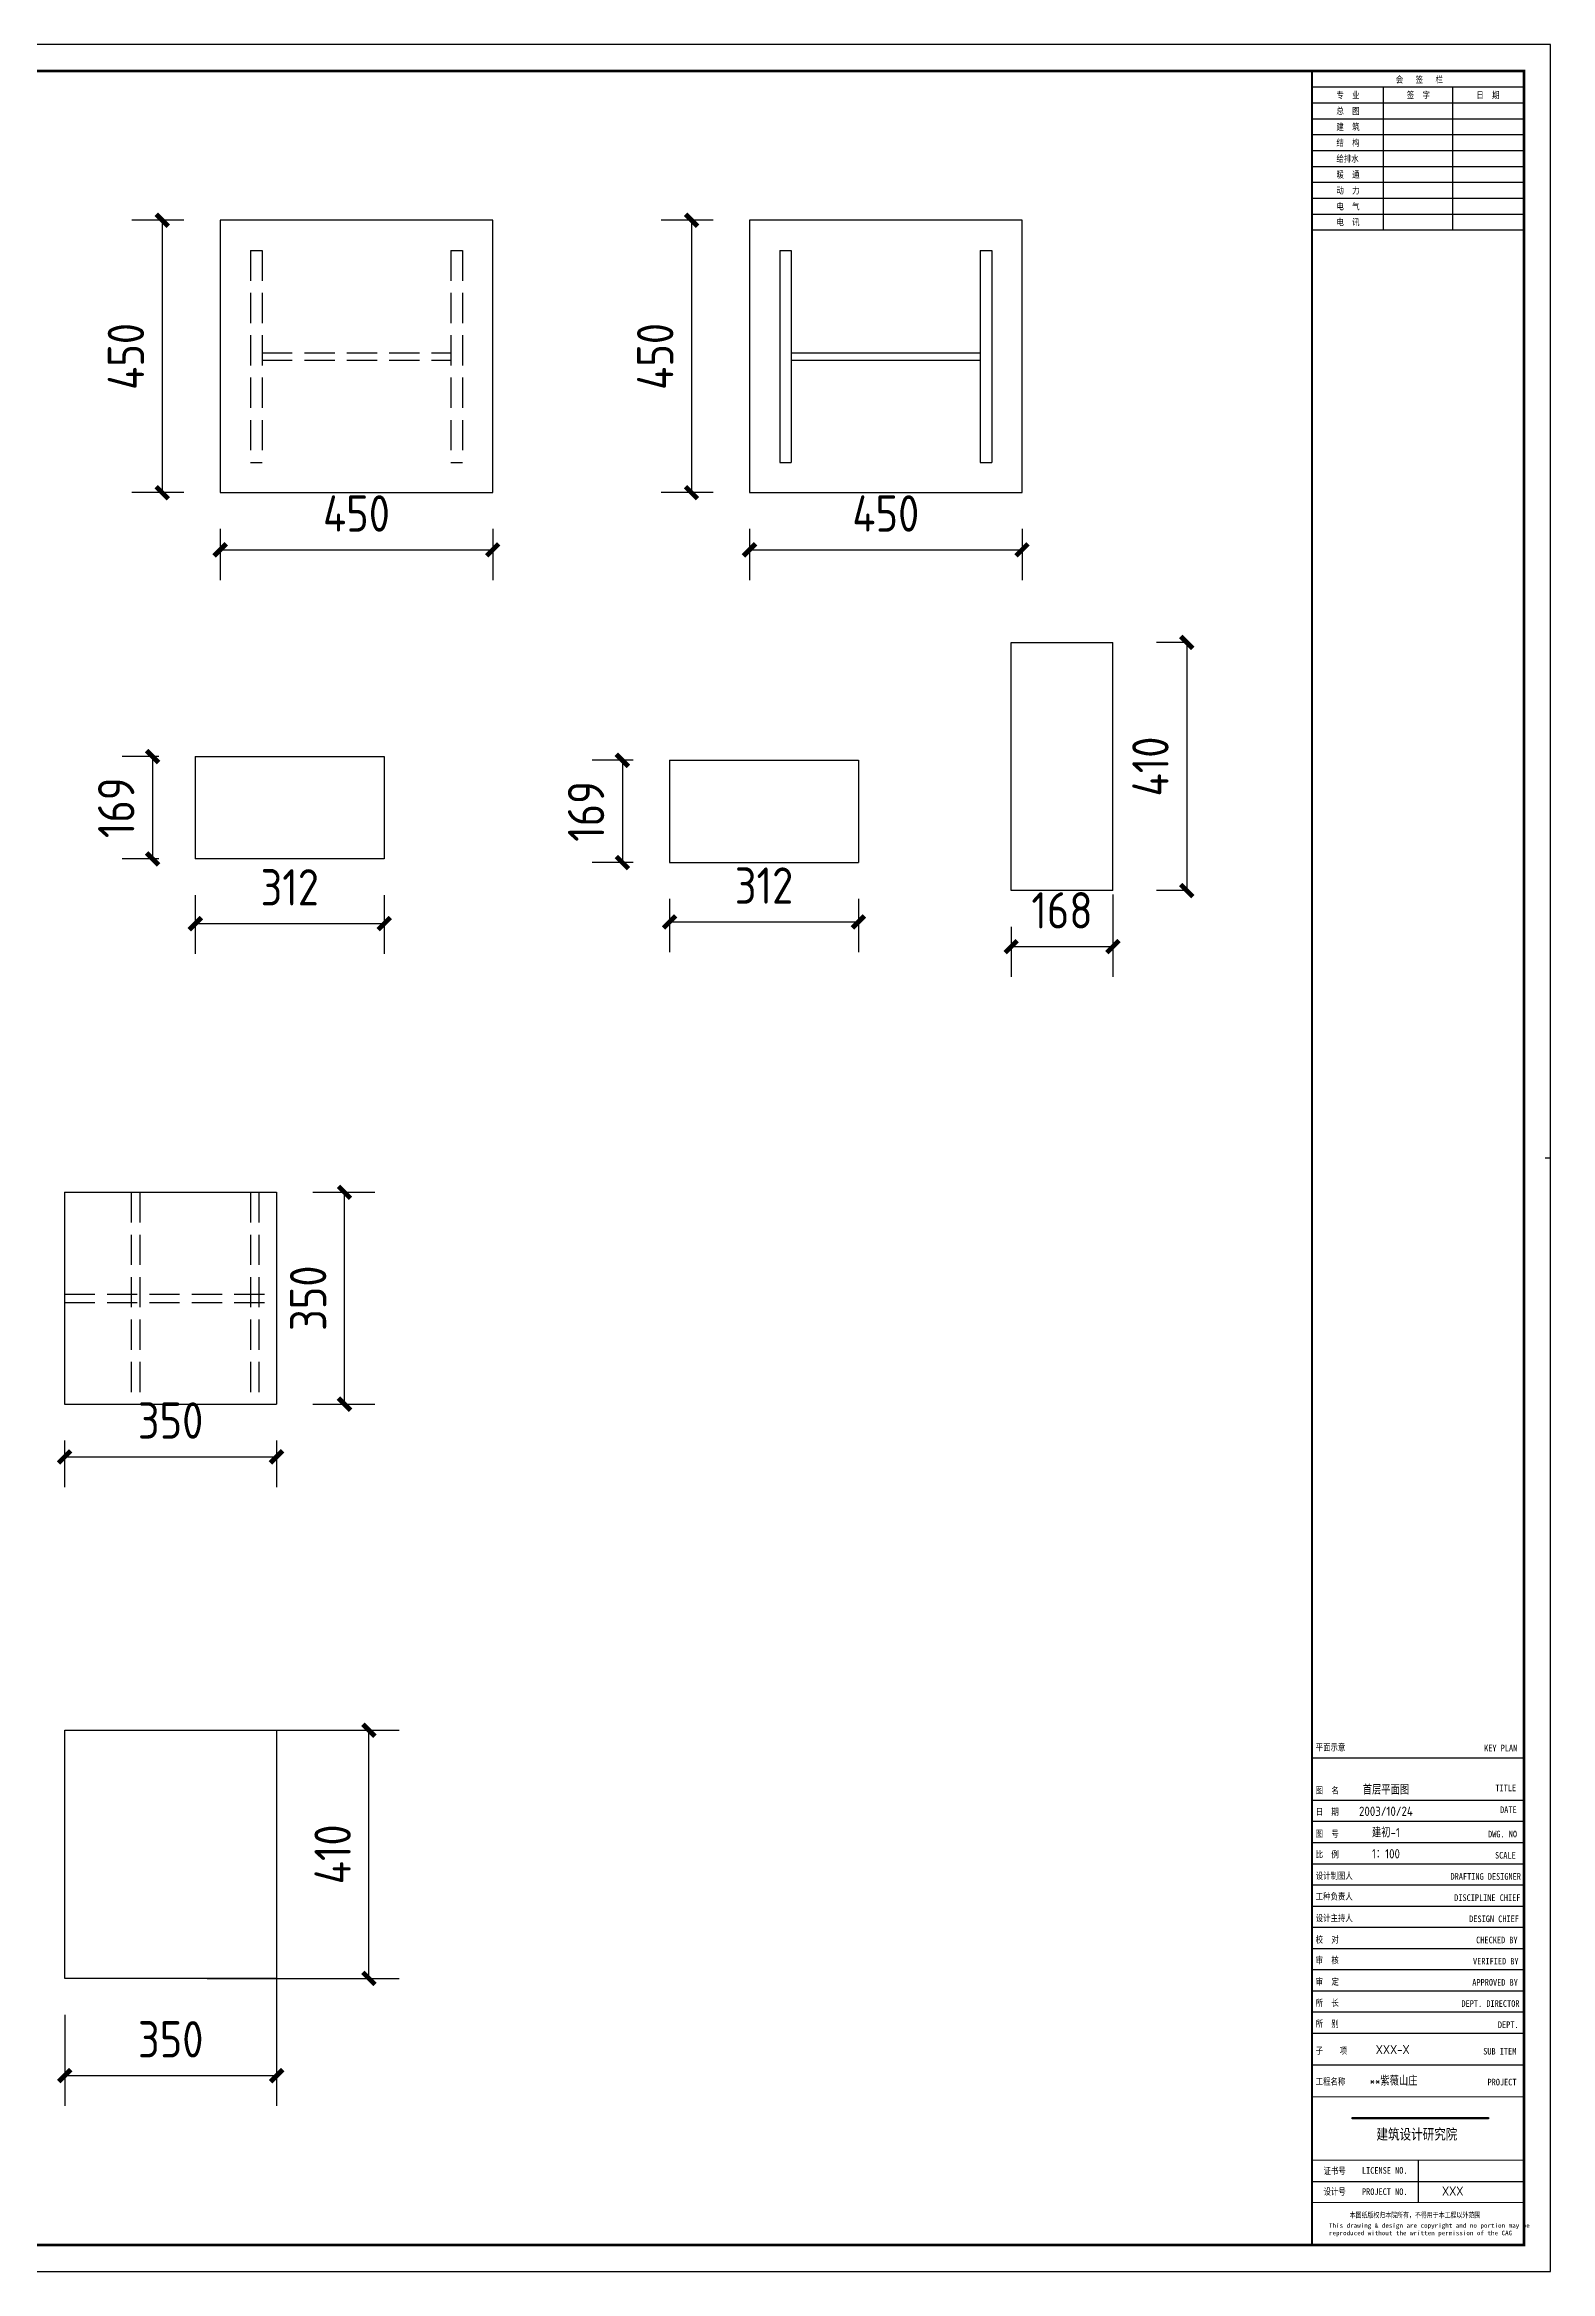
# Model space of a CAD drawing. Extents: x -9001 to 151288, y 75886 to 362543.
# Drawn here: x 4891 to 17327, y 179000 to 197393 of the extents above; entities that cross this region are included whole.
import ezdxf
from ezdxf.enums import TextEntityAlignment as Align

# ---------------------------------------------------------------- set-up
doc = ezdxf.new("R2010")
doc.units = 0
doc.header["$LTSCALE"] = 1000
doc.header["$MEASUREMENT"] = 0
doc.linetypes.add('DASH', pattern=[0.35, 0.25, -0.1])
doc.layers.add('PUB_TITLE', color=4, linetype='Continuous')
doc.styles.get("Standard").update_dxf_attribs({"font": 'gbenor.shx', "bigfont": 'gbcbig.shx'})
doc.styles.add('图框', font='')
doc.styles.get('图框').set_extended_font_data('SimSun')
doc.dimstyles.get("Standard").update_dxf_attribs({"dimscale": 100, "dimtxt": 1, "dimasz": 1, "dimexe": 2.5, "dimexo": 3, "dimgap": 1.5, "dimtad": 1, "dimdec": 0, "dimzin": 0, "dimdsep": 46, "dimtxsty": 'Standard', "dimblk": 'ARCHTICK', "dimcen": 0.09, "dimadec": 0, "dimazin": 0, "dimtfac": 1, "dimtdec": 0, "dimtix": 1, "dimtmove": 2, "dimatfit": 3, "dimfxl": 1, "dimtolj": 1, "dimtzin": 0, "dimarcsym": 0})

# ---------------------------------------------------------------- blocks, each defined once
blk = doc.blocks.new('$titleblk$00000167')
blk.add_hatch(color=256).paths.add_polyline_path([(-74.91, 58.12), (-74.91, 57.66), (-23.44, 57.66), (-23.44, 58.12)])
for p, q in [((-90, 825), (-10, 825)), ((-63, 771), (-63, 825)), ((-37, 825), (-37, 771)), ((-90, 819), (-10, 819)), ((-90, 813), (-10, 813)), ((-90, 807), (-10, 807)), ((-90, 801), (-10, 801)), ((-90, 795), (-10, 795)), ((-90, 789), (-10, 789)), ((-90, 783), (-10, 783)), ((-90, 777), (-10, 777)), ((-90, 771), (-10, 771)), ((0, 420.5), (-2, 420.5)), ((-90, 194), (-10, 194)), ((-90, 194), (-10, 194)), ((-90, 178), (-10, 178)), ((-90, 170), (-10, 170)), ((-90, 162), (-10, 162)), ((-90, 154), (-10, 154)), ((-90, 146), (-10, 146)), ((-90, 138), (-10, 138)), ((-90, 130), (-10, 130)), ((-90, 122), (-10, 122)), ((-90, 114), (-10, 114)), ((-90, 106), (-10, 106)), ((-90, 98), (-10, 98)), ((-90, 90), (-10, 90)), ((-90, 78), (-10, 78)), ((-90, 34), (-10, 34)), ((-50, 42), (-50, 26))]:
    blk.add_line(p, q)
for points in [[(-1189, 0), (0, 0), (0, 841), (-1189, 841)], [(-74.91, 58.12), (-23.44, 58.12), (-23.44, 57.66), (-74.91, 57.66)]]:
    blk.add_lwpolyline(points, close=True)
at = {"const_width": 1}
blk.add_lwpolyline([(-1164, 10), (-10, 10), (-10, 831), (-1164, 831)], close=True, dxfattribs=at)
for points, const_width in [([(-90, 831), (-90, 10)], 0.8), ([(-90, 831), (-90, 766.99)], 0.8), ([(-10, 766.99), (-10, 831), (-90, 831)], 0.8), ([(-90, 10), (-10, 10), (-10, 199.96)], 0.8), ([(-90, 66), (-10, 66)], 0.4), ([(-90, 42), (-10, 42)], 0.4), ([(-90, 26), (-10, 26)], 0.4)]:
    blk.add_lwpolyline(points, dxfattribs=dict(const_width=const_width))
at = {"style": '图框', "width": 0.8}
for s, height, p in [('会   签   栏', 2.5, (-58.39, 826.53)), ('总  图', 2.5, (-80.81, 814.66)), ('专  业', 2.5, (-80.81, 820.66)), ('签  字', 2.5, (-54.22, 820.66)), ('日  期', 2.5, (-28, 820.66)), ('建  筑', 2.5, (-80.81, 808.66)), ('结  构', 2.5, (-80.81, 802.66)), ('给排水', 2.5, (-80.81, 796.66)), ('暖  通', 2.5, (-80.81, 790.66)), ('动  力', 2.5, (-80.81, 784.66)), ('电  气', 2.5, (-80.81, 778.66)), ('电  讯', 2.5, (-80.81, 772.66)), ('平面示意', 2.5, (-88.65, 196.71)), ('KEY PLAN', 2.5, (-25.05, 196.43)), ('图  名', 2.5, (-88.65, 180.41)), ('TITLE', 2.5, (-20.79, 181.37)), ('日  期', 2.5, (-88.65, 172.37)), ('DATE', 2.5, (-19.03, 173.13)), ('图  号', 2.5, (-88.65, 164.07)), ('DWG. NO', 2.5, (-23.56, 163.93)), ('比  例', 2.5, (-88.65, 156.29)), ('SCALE', 2.5, (-20.94, 155.93)), ('设计制图人', 2.5, (-88.65, 148.18)), ('工种负责人', 2.5, (-88.65, 140.37)), ('DRAFTING DESIGNER', 2.5, (-37.74, 147.93)), ('设计主持人', 2.5, (-88.65, 132.21)), ('DISCIPLINE CHIEF', 2.5, (-36.36, 139.93)), ('校  对', 2.5, (-88.65, 124.09)), ('DESIGN CHIEF', 2.5, (-30.68, 131.93)), ('CHECKED BY', 2.5, (-28.05, 123.93)), ('审  核', 2.5, (-88.65, 116.31)), ('VERIFIED BY', 2.5, (-29.25, 115.93)), ('审  定', 2.5, (-88.65, 108.21)), ('APPROVED BY', 2.5, (-29.52, 107.93)), ('所  长', 2.5, (-88.65, 100.2)), ('DEPT. DIRECTOR', 2.5, (-33.6, 99.93)), ('所  别', 2.5, (-88.65, 92.35)), ('DEPT.', 2.5, (-19.86, 91.93)), ('子    项', 2.5, (-88.65, 82.15)), ('SUB ITEM', 2.5, (-25.4, 81.92)), ('工程名称', 2.5, (-88.65, 70.5)), ('PROJECT', 2.5, (-23.76, 70.26)), ('建筑设计研究院', 4, (-65.71, 49.84)), ('证书号', 2.5, (-85.69, 36.75)), ('LICENSE NO.', 2.5, (-71.18, 36.9)), ('设计号', 2.5, (-85.69, 28.92)), ('PROJECT NO.', 2.5, (-71.18, 28.9)), ('本图纸版权归本院所有，不得用于本工程以外范围', 2, (-75.8, 20.34))]:
    blk.add_text(s, height=height, dxfattribs=at).set_placement(p)
at = {"insert": (-83.62, 18.2), "char_height": 1.7, "width": 72.25, "attachment_point": 1, "style": '图框'}
blk.add_mtext('This drawing & design are copyright and no portion may be reproduced without the written permission of the CAG', dxfattribs=at)
at = {"flags": 4}
for tag, p in [('(扩展图名)', (-62.12, 184.1)), ('图名', (-62.12, 180.13)), ('日期', (-62.12, 172.03)), ('图号', (-62.12, 163.99)), ('比例', (-62.12, 156)), ('子项', (-59.56, 82.07)), ('工程名称', (-59.24, 70.19)), ('设计号', (-36.91, 28.62))]:
    blk.add_attdef(tag, text='', height=3.5, dxfattribs=at).set_placement(p, align=Align.CENTER)
for tag, p in [('设计人', (-64.84, 148.13)), ('负责人', (-64.71, 140.27)), ('主持人', (-64.73, 132.26)), ('校对人', (-64.28, 124.4)), ('审核人', (-63.96, 116.15)), ('审定人', (-64.16, 107.95)), ('所长', (-64.16, 99.76))]:
    blk.add_attdef(tag, p, '', height=3.5)
blk = doc.blocks.new('_ArchTick')
at = {"color": 0, "linetype": 'ByBlock', "const_width": 0.4}
blk.add_lwpolyline([(-0.5, -0.5), (0.5, 0.5)], dxfattribs=at)
blk = doc.blocks.new('*D799')
at = {"color": 0, "lineweight": -2}
for p, q in [((10413, 195942), (9984, 195942)), ((10234, 195942), (10234, 193692)), ((10413, 193692), (9984, 193692))]:
    blk.add_line(p, q, dxfattribs=at)
at = {"layer": 'Defpoints', "color": 0}
for p in [(10713, 195942), (10234, 193692), (10713, 193692)]:
    blk.add_point(p, dxfattribs=at)
at = {"color": 0, "lineweight": -2, "xscale": 100, "yscale": 100, "zscale": 100}
for p, rotation in [((10234, 195942), 90), ((10234, 193692), 270)]:
    blk.add_blockref('_ArchTick', p, dxfattribs=dict(at, rotation=rotation))
at = {"color": 0, "insert": (9934, 194817), "char_height": 300, "attachment_point": 5, "rotation": 90}
blk.add_mtext('\\A1;450', dxfattribs=at)
blk = doc.blocks.new('*D800')
at = {"color": 0, "lineweight": -2}
for p, q in [((10713, 193392), (10713, 192970)), ((12963, 193392), (12963, 192970)), ((10713, 193220), (12963, 193220))]:
    blk.add_line(p, q, dxfattribs=at)
at = {"layer": 'Defpoints', "color": 0}
for p in [(10713, 193692), (12963, 193692), (12963, 193220)]:
    blk.add_point(p, dxfattribs=at)
at = {"color": 0, "lineweight": -2, "xscale": 100, "yscale": 100, "zscale": 100, "rotation": 180}
blk.add_blockref('_ArchTick', (10713, 193220), dxfattribs=at)
at = {"color": 0, "lineweight": -2, "xscale": 100, "yscale": 100, "zscale": 100}
blk.add_blockref('_ArchTick', (12963, 193220), dxfattribs=at)
at = {"color": 0, "insert": (11838, 193520), "char_height": 300, "attachment_point": 5}
blk.add_mtext('\\A1;450', dxfattribs=at)
blk = doc.blocks.new('*D797')
at = {"color": 0, "lineweight": -2}
for p, q in [((6042, 195942), (5613, 195942)), ((5863, 195942), (5863, 193692)), ((6042, 193692), (5613, 193692))]:
    blk.add_line(p, q, dxfattribs=at)
at = {"layer": 'Defpoints', "color": 0}
for p in [(6342, 195942), (5863, 193692), (6342, 193692)]:
    blk.add_point(p, dxfattribs=at)
at = {"color": 0, "lineweight": -2, "xscale": 100, "yscale": 100, "zscale": 100}
for p, rotation in [((5863, 195942), 90), ((5863, 193692), 270)]:
    blk.add_blockref('_ArchTick', p, dxfattribs=dict(at, rotation=rotation))
at = {"color": 0, "insert": (5563, 194817), "char_height": 300, "attachment_point": 5, "rotation": 90}
blk.add_mtext('\\A1;450', dxfattribs=at)
blk = doc.blocks.new('*D798')
at = {"color": 0, "lineweight": -2}
for p, q in [((6342, 193392), (6342, 192970)), ((8592, 193392), (8592, 192970)), ((6342, 193220), (8592, 193220))]:
    blk.add_line(p, q, dxfattribs=at)
at = {"layer": 'Defpoints', "color": 0}
for p in [(6342, 193692), (8592, 193692), (8592, 193220)]:
    blk.add_point(p, dxfattribs=at)
at = {"color": 0, "lineweight": -2, "xscale": 100, "yscale": 100, "zscale": 100, "rotation": 180}
blk.add_blockref('_ArchTick', (6342, 193220), dxfattribs=at)
at = {"color": 0, "lineweight": -2, "xscale": 100, "yscale": 100, "zscale": 100}
blk.add_blockref('_ArchTick', (8592, 193220), dxfattribs=at)
at = {"color": 0, "insert": (7467, 193520), "char_height": 300, "attachment_point": 5}
blk.add_mtext('\\A1;450', dxfattribs=at)
blk = doc.blocks.new('*D801')
at = {"color": 0, "lineweight": -2}
for p, q in [((5836, 191512), (5533, 191512)), ((5783, 191512), (5783, 190667)), ((5836, 190667), (5533, 190667))]:
    blk.add_line(p, q, dxfattribs=at)
at = {"layer": 'Defpoints', "color": 0}
for p in [(6136, 191512), (5783, 190667), (6136, 190667)]:
    blk.add_point(p, dxfattribs=at)
at = {"color": 0, "lineweight": -2, "xscale": 100, "yscale": 100, "zscale": 100}
for p, rotation in [((5783, 191512), 90), ((5783, 190667), 270)]:
    blk.add_blockref('_ArchTick', p, dxfattribs=dict(at, rotation=rotation))
at = {"color": 0, "insert": (5483, 191089.5), "char_height": 300, "attachment_point": 5, "rotation": 90}
blk.add_mtext('\\A1;169', dxfattribs=at)
blk = doc.blocks.new('*D802')
at = {"color": 0, "lineweight": -2}
for p, q in [((6136, 190367), (6136, 189882.5)), ((7696, 190367), (7696, 189882.5)), ((6136, 190132.5), (7696, 190132.5))]:
    blk.add_line(p, q, dxfattribs=at)
at = {"layer": 'Defpoints', "color": 0}
for p in [(6136, 190667), (7696, 190667), (7696, 190132.5)]:
    blk.add_point(p, dxfattribs=at)
at = {"color": 0, "lineweight": -2, "xscale": 100, "yscale": 100, "zscale": 100, "rotation": 180}
blk.add_blockref('_ArchTick', (6136, 190132.5), dxfattribs=at)
at = {"color": 0, "lineweight": -2, "xscale": 100, "yscale": 100, "zscale": 100}
blk.add_blockref('_ArchTick', (7696, 190132.5), dxfattribs=at)
at = {"color": 0, "insert": (6916, 190432.5), "char_height": 300, "attachment_point": 5}
blk.add_mtext('\\A1;312', dxfattribs=at)
blk = doc.blocks.new('*D803')
at = {"color": 0, "lineweight": -2}
for p, q in [((9752.5, 191481.5), (9413, 191481.5)), ((9663, 191481.5), (9663, 190636.5)), ((9752.5, 190636.5), (9413, 190636.5))]:
    blk.add_line(p, q, dxfattribs=at)
at = {"layer": 'Defpoints', "color": 0}
for p in [(10052.5, 191481.5), (9663, 190636.5), (10052.5, 190636.5)]:
    blk.add_point(p, dxfattribs=at)
at = {"color": 0, "lineweight": -2, "xscale": 100, "yscale": 100, "zscale": 100}
for p, rotation in [((9663, 191481.5), 90), ((9663, 190636.5), 270)]:
    blk.add_blockref('_ArchTick', p, dxfattribs=dict(at, rotation=rotation))
at = {"color": 0, "insert": (9363, 191059), "char_height": 300, "attachment_point": 5, "rotation": 90}
blk.add_mtext('\\A1;169', dxfattribs=at)
blk = doc.blocks.new('*D804')
at = {"color": 0, "lineweight": -2}
for p, q in [((10052.5, 190336.5), (10052.5, 189896.75)), ((11612.5, 190336.5), (11612.5, 189896.75)), ((10052.5, 190146.75), (11612.5, 190146.75))]:
    blk.add_line(p, q, dxfattribs=at)
at = {"layer": 'Defpoints', "color": 0}
for p in [(10052.5, 190636.5), (11612.5, 190636.5), (11612.5, 190146.75)]:
    blk.add_point(p, dxfattribs=at)
at = {"color": 0, "lineweight": -2, "xscale": 100, "yscale": 100, "zscale": 100, "rotation": 180}
blk.add_blockref('_ArchTick', (10052.5, 190146.75), dxfattribs=at)
at = {"color": 0, "lineweight": -2, "xscale": 100, "yscale": 100, "zscale": 100}
blk.add_blockref('_ArchTick', (11612.5, 190146.75), dxfattribs=at)
at = {"color": 0, "insert": (10832.5, 190446.75), "char_height": 300, "attachment_point": 5}
blk.add_mtext('\\A1;312', dxfattribs=at)
blk = doc.blocks.new('*D805')
at = {"color": 0, "lineweight": -2}
for p, q in [((5057, 185863.5), (5057, 185478.5)), ((6807, 185863.5), (6807, 185478.5)), ((5057, 185728.5), (6807, 185728.5))]:
    blk.add_line(p, q, dxfattribs=at)
at = {"layer": 'Defpoints', "color": 0}
for p in [(5057, 186163.5), (6807, 186163.5), (6807, 185728.5)]:
    blk.add_point(p, dxfattribs=at)
at = {"color": 0, "lineweight": -2, "xscale": 100, "yscale": 100, "zscale": 100, "rotation": 180}
blk.add_blockref('_ArchTick', (5057, 185728.5), dxfattribs=at)
at = {"color": 0, "lineweight": -2, "xscale": 100, "yscale": 100, "zscale": 100}
blk.add_blockref('_ArchTick', (6807, 185728.5), dxfattribs=at)
at = {"color": 0, "insert": (5932, 186028.5), "char_height": 300, "attachment_point": 5}
blk.add_mtext('\\A1;350', dxfattribs=at)
blk = doc.blocks.new('*D806')
at = {"color": 0, "lineweight": -2}
for p, q in [((7107, 187913.5), (7618, 187913.5)), ((7368, 186163.5), (7368, 187913.5)), ((7107, 186163.5), (7618, 186163.5))]:
    blk.add_line(p, q, dxfattribs=at)
at = {"layer": 'Defpoints', "color": 0}
for p in [(6807, 187913.5), (7368, 187913.5), (6807, 186163.5)]:
    blk.add_point(p, dxfattribs=at)
at = {"color": 0, "lineweight": -2, "xscale": 100, "yscale": 100, "zscale": 100}
for p, rotation in [((7368, 187913.5), 90), ((7368, 186163.5), 270)]:
    blk.add_blockref('_ArchTick', p, dxfattribs=dict(at, rotation=rotation))
at = {"color": 0, "insert": (7068, 187038.5), "char_height": 300, "attachment_point": 5, "rotation": 90}
blk.add_mtext('\\A1;350', dxfattribs=at)
blk = doc.blocks.new('*D807')
at = {"color": 0, "lineweight": -2}
for p, q in [((14323.5, 192455), (14073.5, 192455)), ((14323.5, 192455), (14323.5, 190405)), ((14323.5, 190405), (14073.5, 190405))]:
    blk.add_line(p, q, dxfattribs=at)
at = {"layer": 'Defpoints', "color": 0}
for p in [(14623.5, 192455), (14323.5, 190405), (14623.5, 190405)]:
    blk.add_point(p, dxfattribs=at)
at = {"color": 0, "lineweight": -2, "xscale": 100, "yscale": 100, "zscale": 100}
for p, rotation in [((14323.5, 192455), 90), ((14323.5, 190405), 270)]:
    blk.add_blockref('_ArchTick', p, dxfattribs=dict(at, rotation=rotation))
at = {"color": 0, "insert": (14023.5, 191430), "char_height": 300, "attachment_point": 5, "rotation": 90}
blk.add_mtext('\\A1;410', dxfattribs=at)
blk = doc.blocks.new('*D808')
at = {"color": 0, "lineweight": -2}
for p, q in [((13713.5, 190373), (13713.5, 189692.5)), ((12873.5, 190105), (12873.5, 189692.5)), ((12873.5, 189942.5), (13713.5, 189942.5))]:
    blk.add_line(p, q, dxfattribs=at)
at = {"layer": 'Defpoints', "color": 0}
for p in [(13713.5, 190673), (12873.5, 190405), (13713.5, 189942.5)]:
    blk.add_point(p, dxfattribs=at)
at = {"color": 0, "lineweight": -2, "xscale": 100, "yscale": 100, "zscale": 100, "rotation": 180}
blk.add_blockref('_ArchTick', (12873.5, 189942.5), dxfattribs=at)
at = {"color": 0, "lineweight": -2, "xscale": 100, "yscale": 100, "zscale": 100}
blk.add_blockref('_ArchTick', (13713.5, 189942.5), dxfattribs=at)
at = {"color": 0, "insert": (13293.5, 190242.5), "char_height": 300, "attachment_point": 5}
blk.add_mtext('\\A1;168', dxfattribs=at)
blk = doc.blocks.new('*D809')
at = {"color": 0, "lineweight": -2}
for p, q in [((6808, 181760), (6808, 180368)), ((5058, 181120.5), (5058, 180368)), ((5058, 180618), (6808, 180618))]:
    blk.add_line(p, q, dxfattribs=at)
at = {"layer": 'Defpoints', "color": 0}
for p in [(6808, 182060), (5058, 181420.5), (6808, 180618)]:
    blk.add_point(p, dxfattribs=at)
at = {"color": 0, "lineweight": -2, "xscale": 100, "yscale": 100, "zscale": 100, "rotation": 180}
blk.add_blockref('_ArchTick', (5058, 180618), dxfattribs=at)
at = {"color": 0, "lineweight": -2, "xscale": 100, "yscale": 100, "zscale": 100}
blk.add_blockref('_ArchTick', (6808, 180618), dxfattribs=at)
at = {"color": 0, "insert": (5933, 180918), "char_height": 300, "attachment_point": 5}
blk.add_mtext('\\A1;350', dxfattribs=at)
blk = doc.blocks.new('*D810')
at = {"color": 0, "lineweight": -2}
for p, q in [((6233, 183470.5), (7820, 183470.5)), ((7570, 181420.5), (7570, 183470.5)), ((6233, 181420.5), (7820, 181420.5))]:
    blk.add_line(p, q, dxfattribs=at)
at = {"layer": 'Defpoints', "color": 0}
for p in [(5933, 183470.5), (7570, 183470.5), (5933, 181420.5)]:
    blk.add_point(p, dxfattribs=at)
at = {"color": 0, "lineweight": -2, "xscale": 100, "yscale": 100, "zscale": 100}
for p, rotation in [((7570, 183470.5), 90), ((7570, 181420.5), 270)]:
    blk.add_blockref('_ArchTick', p, dxfattribs=dict(at, rotation=rotation))
at = {"color": 0, "insert": (7270, 182445.5), "char_height": 300, "attachment_point": 5, "rotation": 90}
blk.add_mtext('\\A1;410', dxfattribs=at)

msp = doc.modelspace()

# ---------------------------------------------------------------- linework, layer by layer
at = {"color": 2}
for p, q in [((6342, 195942), (6342, 193692)), ((8592, 195942), (6342, 195942)), ((8592, 193692), (8592, 195942)), ((10713, 195942), (10713, 193692)), ((12963, 195942), (10713, 195942)), ((12963, 193692), (12963, 195942)), ((6342, 193692), (8592, 193692)), ((10713, 193692), (12963, 193692)), ((12873.5, 192455), (13713.5, 192455)), ((12873.5, 190405), (12873.5, 192455)), ((13713.5, 190405), (13713.5, 192455)), ((6136, 191512), (7696, 191512)), ((10052.5, 191481.5), (11612.5, 191481.5)), ((7696, 190667), (6136, 190667)), ((10052.5, 190636.5), (11612.5, 190636.5)), ((13713.5, 190405), (12873.5, 190405)), ((5057, 187913.5), (5057, 186163.5)), ((5057, 187913.5), (6807, 187913.5)), ((6807, 187913.5), (6807, 186163.5)), ((5057, 186163.5), (6807, 186163.5)), ((5058, 183470.5), (6808, 183470.5)), ((5058, 181420.5), (5058, 183470.5)), ((6808, 183470.5), (6808, 181420.5)), ((6808, 181420.5), (5058, 181420.5))]:
    msp.add_line(p, q, dxfattribs=at)
at = {"color": 1, "linetype": 'DASH'}
for p, q in [((6592, 195692), (6592, 193942)), ((6592, 195692), (6687, 195692)), ((6687, 195692), (6687, 193942)), ((8247, 195692), (8247, 193942)), ((8247, 195692), (8342, 195692)), ((8342, 195692), (8342, 193942)), ((6687, 194847), (8247, 194847)), ((6687, 194787), (8247, 194787)), ((6592, 193942), (6687, 193942)), ((8247, 193942), (8342, 193942)), ((5607, 187913.5), (5607, 186163.5)), ((5677, 187913.5), (5677, 186163.5)), ((6592, 187913.5), (6592, 186163.5)), ((6662, 187913.5), (6662, 186163.5)), ((5057, 187073.5), (6807, 187073.5)), ((5057, 187003.5), (6807, 187003.5))]:
    msp.add_line(p, q, dxfattribs=at)
for p, q in [((10963, 195692), (10963, 193942)), ((10963, 195692), (11058, 195692)), ((11058, 195692), (11058, 193942)), ((12618, 195692), (12618, 193942)), ((12618, 195692), (12713, 195692)), ((12713, 195692), (12713, 193942)), ((11058, 194847), (12618, 194847)), ((11058, 194787), (12618, 194787)), ((10963, 193942), (11058, 193942)), ((12618, 193942), (12713, 193942)), ((6136, 191512), (6136, 190667)), ((7696, 191512), (7696, 190667)), ((10052.5, 191481.5), (10052.5, 190636.5)), ((11612.5, 191481.5), (11612.5, 190636.5))]:
    msp.add_line(p, q)

# ---------------------------------------------------------------- block references
at = {"layer": 'PUB_TITLE', "xscale": 21.86999999999534, "yscale": 21.86999999999534, "zscale": 21.87}
msp.add_blockref('$titleblk$00000167', (17326.9, 179000.5), dxfattribs=at).add_auto_attribs({'比例': '1：100', '图号': '建初-1', '日期': '2003/10/24', '图名': '首层平面图', '子项': 'XXX-X', '工程名称': '**紫薇山庄', '设计号': 'XXX'})

# ---------------------------------------------------------------- dimensions: what is measured, and where the dimension line sits
for base, p1, p2, picture, middle in [((5863, 193692), (6342, 195942), (6342, 193692), '*D797', (5563, 194817)), ((10234, 193692), (10713, 195942), (10713, 193692), '*D799', (9934, 194817)), ((14323.5, 190405), (14623.5, 192455), (14623.5, 190405), '*D807', (14023.5, 191430)), ((5783, 190667), (6136, 191512), (6136, 190667), '*D801', (5483, 191089.5)), ((9663, 190636.5), (10052.5, 191481.5), (10052.5, 190636.5), '*D803', (9363, 191059)), ((7368, 187913.5), (6807, 186163.5), (6807, 187913.5), '*D806', (7068, 187038.5)), ((7570, 183470.5), (5933, 181420.5), (5933, 183470.5), '*D810', (7270, 182445.5))]:
    dim = msp.add_linear_dim(base=base, p1=p1, p2=p2, angle=90, dimstyle='Standard', override={"dimtxt": 3, "dimlfac": 0.2})
    dim.commit()
    dim.dimension.update_dxf_attribs({"geometry": picture, "text_midpoint": middle})
for base, p1, p2, picture, middle in [((8592, 193220), (6342, 193692), (8592, 193692), '*D798', (7467, 193520)), ((12963, 193220), (10713, 193692), (12963, 193692), '*D800', (11838, 193520)), ((7696, 190132.5), (6136, 190667), (7696, 190667), '*D802', (6916, 190432.5)), ((11612.5, 190146.8), (10052.5, 190636.5), (11612.5, 190636.5), '*D804', (10832.5, 190446.8)), ((13713.5, 189942.5), (12873.5, 190405), (13713.5, 190673), '*D808', (13293.5, 190242.5)), ((6807, 185728.5), (5057, 186163.5), (6807, 186163.5), '*D805', (5932, 186028.5)), ((6808, 180618), (5058, 181420.5), (6808, 182060), '*D809', (5933, 180918))]:
    dim = msp.add_linear_dim(base=base, p1=p1, p2=p2, dimstyle='Standard', override={"dimtxt": 3, "dimlfac": 0.2})
    dim.commit()
    dim.dimension.update_dxf_attribs({"geometry": picture, "text_midpoint": middle})

doc.saveas('drawing.dxf')
